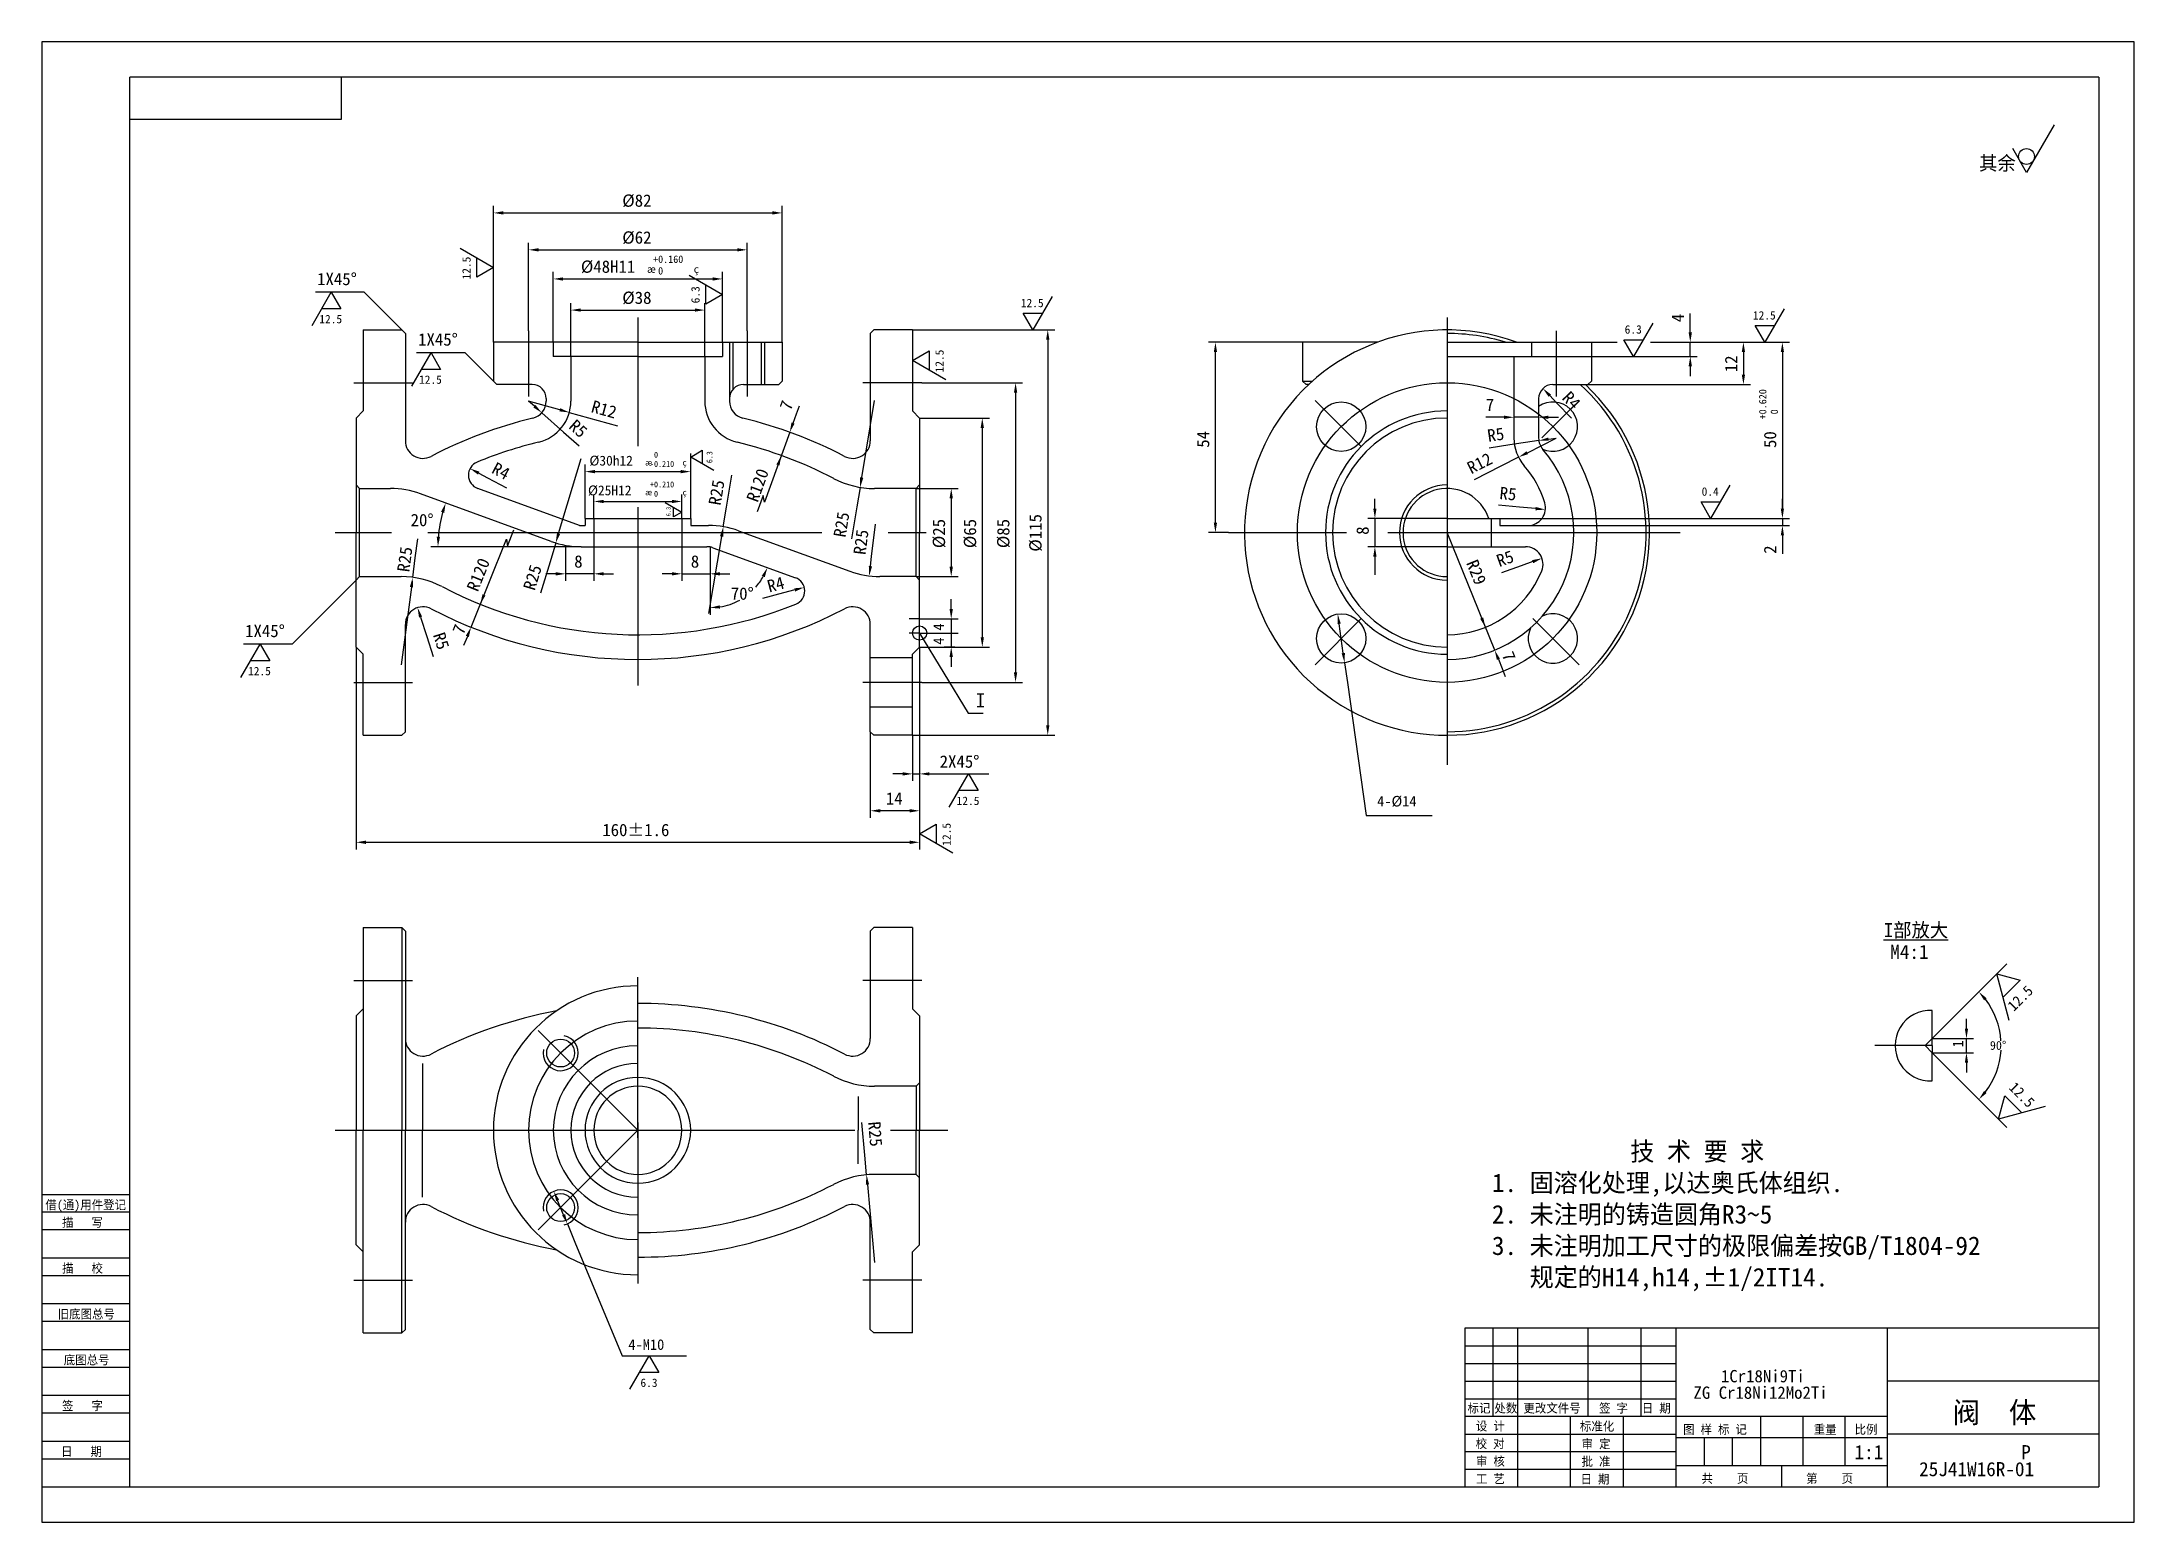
# Model space of a CAD drawing. Header units: metres. Extents: x 0 to 594, y 0 to 420.
import ezdxf

# ---------------------------------------------------------------- set-up
doc = ezdxf.new("R2010")
doc.units = ezdxf.units.M
for name, color, linetype in [('C', 6, 'Continuous'), ('D', 1, 'Continuous'), ('FL', 5, 'Continuous'), ('T', 7, 'Continuous'), ('TL', 4, 'Continuous')]:
    doc.layers.add(name, color=color, linetype=linetype)

# ---------------------------------------------------------------- blocks, each defined once
blk = doc.blocks.new('TUKUN2')
at = {"layer": 'FL'}
for p, q in [((594, 420), (0, 420)), ((0, 420), (0, 0)), ((594, 0), (594, 420)), ((0, 83), (25, 83)), ((0, 75), (25, 75)), ((0, 70), (25, 70)), ((0, 62), (25, 62)), ((0, 57), (25, 57)), ((412, 30), (412, 55)), ((419, 10), (419, 55)), ((439, 30), (439, 55)), ((454, 30), (454, 55)), ((0, 49), (25, 49)), ((404, 50), (464, 50)), ((0, 44), (25, 44)), ((404, 45), (464, 45)), ((0, 36), (25, 36)), ((404, 40), (464, 40)), ((0, 31), (25, 31)), ((404, 35), (464, 35)), ((449, 10), (449, 30)), ((404, 25), (464, 25)), ((0, 23), (25, 23)), ((0, 18), (25, 18)), ((404, 20), (464, 20)), ((404, 15), (464, 15)), ((0, 0), (594, 0))]:
    blk.add_line(p, q, dxfattribs=at)
at = {"layer": 'TL'}
for p, q in [((584, 410), (25, 410)), ((25, 10), (25, 410)), ((85, 410), (85, 398)), ((584, 410), (584, 10)), ((85, 398), (25, 398)), ((0, 93), (25, 93)), ((0, 88), (25, 88)), ((584, 55), (404, 55)), ((404, 55), (404, 10)), ((464, 10), (464, 55)), ((524, 10), (524, 55)), ((584, 40), (524, 40)), ((524, 30), (404, 30)), ((434, 10), (434, 30)), ((488, 16), (488, 30)), ((500, 16), (500, 30)), ((512, 16), (512, 30)), ((464, 24), (524, 24)), ((472, 16), (472, 24)), ((480, 16), (480, 24)), ((584, 25), (524, 25)), ((524, 16), (464, 16)), ((494, 10), (494, 16)), ((0, 10), (584, 10))]:
    blk.add_line(p, q, dxfattribs=at)
at = {"layer": 'T'}
for s, p in [('借(通)用件登记', (1, 88.76)), ('描   写', (5.74, 83.76)), ('描   校', (5.74, 70.76)), ('旧底图总号', (4.49, 57.76)), ('底图总号', (6.22, 44.76)), ('签   字', (5.74, 31.76)), ('标记', (404.75, 31.07)), ('处数', (412.38, 31.07)), ('更改文件号', (420.61, 31.07)), ('签 字', (442.1, 31.07)), ('日 期', (454.23, 31.07)), ('校 对', (407.05, 20.99)), ('设 计', (407.14, 25.99)), ('标准化', (436.65, 25.93)), ('审 定', (437.13, 20.93)), ('图 样 标 记', (465.95, 25.04)), ('重量', (503.03, 25.04)), ('比例', (514.64, 25.04)), ('日   期', (5.45, 18.76)), ('审 核', (407.14, 15.99)), ('批 准', (437.13, 15.93)), ('工 艺', (407.14, 10.99)), ('日 期', (436.84, 10.93)), ('共    页', (471.18, 11.13)), ('第    页', (500.9, 11.13))]:
    blk.add_text(s, height=2.5, dxfattribs=at).set_placement(p)

msp = doc.modelspace()

# ---------------------------------------------------------------- linework, layer by layer
at = {"layer": 'C'}
for p, q in [((169.2, 341.78), (169.2, 305.26)), ((398.93, 341.78), (398.93, 214.85)), ((138.2, 338.02), (138.2, 319.38)), ((200.2, 338.02), (200.2, 319.38)), ((429.93, 338.02), (429.93, 319.38)), ((88.59, 323.27), (105.27, 323.27)), ((249.81, 323.27), (233.12, 323.27)), ((374.54, 305.17), (361.46, 318.25)), ((425.84, 307.68), (434.54, 316.37)), ((169.2, 287.99), (169.2, 237.34)), ((83.3, 280.77), (99.22, 280.77)), ((109.56, 280.77), (221.45, 280.77)), ((240.27, 280.77), (251.04, 280.77)), ((336.92, 280.77), (370.4, 280.77)), ((382.13, 280.77), (465.16, 280.77)), ((249.2, 256.27), (246.2, 256.27)), ((374.54, 256.38), (361.46, 243.29)), ((423.33, 256.38), (436.41, 243.29)), ((249.2, 252.27), (246.2, 252.27)), ((88.59, 238.27), (105.27, 238.27)), ((249.81, 238.27), (233.12, 238.27)), ((169.2, 109), (169.2, 154.6)), ((88.59, 153.67), (105.27, 153.67)), ((249.81, 153.67), (233.12, 153.67)), ((169.2, 111.17), (140.91, 139.45)), ((536.68, 135.2), (520.41, 135.2)), ((169.2, 113.35), (169.2, 67.74)), ((83.3, 111.17), (230.8, 111.17)), ((169.2, 111.17), (140.91, 82.89)), ((240.92, 111.17), (257.16, 111.17)), ((88.59, 68.67), (105.27, 68.67)), ((249.81, 68.67), (233.12, 68.67))]:
    msp.add_line(p, q, dxfattribs=at)
msp.add_circle((398.93, 280.77), 42.5, dxfattribs=at)
for start, end in [(90, 180), (180, 270)]:
    msp.add_arc((169.2, 111.17), 31, start, end, dxfattribs=at)
at = {"layer": 'D'}
for p, q in [((571.25, 396.48), (563.44, 382.96)), ((563.44, 382.96), (559.54, 389.72)), ((128.2, 334.77), (128.2, 373.47)), ((131, 371.47), (207.4, 371.47)), ((210.2, 334.77), (210.2, 373.47)), ((138.2, 338.02), (138.2, 363)), ((200.2, 338.02), (200.2, 363)), ((118.73, 361.44), (128.2, 355.98)), ((123.46, 353.25), (123.46, 358.71)), ((141, 361), (197.4, 361)), ((128.2, 355.98), (123.46, 353.25)), ((145.2, 334.77), (145.2, 354.73)), ((148, 352.73), (190.4, 352.73)), ((183.73, 353.77), (193.2, 348.3)), ((188.46, 345.57), (188.46, 351.04)), ((193.2, 334.77), (193.2, 354.73)), ((76.7, 339.52), (82.17, 348.98)), ((91.49, 348.98), (77.66, 348.98)), ((82.17, 348.98), (84.9, 344.25)), ((102.2, 338.27), (91.49, 348.98)), ((150.2, 330.77), (150.2, 345.9)), ((188.2, 330.77), (188.2, 345.9)), ((193.2, 348.3), (188.46, 345.57)), ((286.8, 347.73), (281.33, 338.27)), ((84.9, 344.25), (79.43, 344.25)), ((153, 343.9), (185.4, 343.9)), ((281.33, 338.27), (278.6, 343)), ((278.6, 343), (284.07, 343)), ((457.32, 340.23), (451.86, 330.77)), ((467.98, 340.37), (467.98, 342.96)), ((467.98, 337.57), (467.98, 340.37)), ((489.17, 334.77), (486.44, 339.5)), ((486.44, 339.5), (491.91, 339.5)), ((494.64, 344.23), (489.17, 334.77)), ((247.2, 338.27), (287.57, 338.27)), ((285.57, 335.47), (285.57, 226.07)), ((357.93, 334.77), (331.18, 334.77)), ((439.93, 334.77), (447.26, 334.77)), ((451.86, 330.77), (449.12, 335.5)), ((449.12, 335.5), (454.59, 335.5)), ((456.72, 334.77), (469.98, 334.77)), ((467.98, 330.77), (467.98, 334.77)), ((469.98, 334.77), (485.07, 334.77)), ((485.07, 334.77), (496.14, 334.77)), ((105.02, 322.35), (110.48, 331.81)), ((120.15, 331.81), (106.33, 331.81)), ((113.21, 327.08), (107.75, 327.08)), ((110.48, 331.81), (113.21, 327.08)), ((128.2, 323.77), (120.15, 331.81)), ((247.2, 329.6), (251.93, 332.33)), ((256.66, 324.14), (247.2, 329.6)), ((251.93, 332.33), (251.93, 326.87)), ((333.18, 283.57), (333.18, 331.97)), ((422.93, 330.77), (469.98, 330.77)), ((467.98, 327.97), (467.98, 325.17)), ((483.07, 331.97), (483.07, 325.57)), ((494.14, 331.97), (494.14, 287.57)), ((249.81, 323.27), (278.44, 323.27)), ((436.72, 322.77), (485.07, 322.77)), ((147.06, 315.61), (138.2, 318.08)), ((139.84, 316.62), (138.2, 318.08)), ((149.75, 314.85), (155.15, 313.35)), ((214.22, 314.49), (215.05, 316.77)), ((232.76, 296.37), (236.37, 318.27)), ((276.44, 320.47), (276.44, 241.07)), ((428.1, 319.64), (430.04, 317.62)), ((430.04, 317.62), (434.26, 313.23)), ((141.94, 314.76), (148.11, 309.3)), ((148.11, 309.3), (152.55, 305.37)), ((155.15, 313.35), (163.42, 311.04)), ((212.32, 309.22), (205.15, 289.36)), ((213.27, 311.86), (214.22, 314.49)), ((249.2, 313.27), (268.99, 313.27)), ((266.99, 310.47), (266.99, 251.07)), ((412.33, 313.48), (409.91, 313.48)), ((415.13, 313.48), (412.33, 313.48)), ((424.93, 313.48), (417.93, 313.48)), ((427.73, 313.48), (430.53, 313.48)), ((184.2, 302.21), (187.51, 304.12)), ((184.2, 284.77), (184.2, 303.18)), ((187.51, 304.12), (187.51, 300.3)), ((416.79, 305.63), (410.93, 304.75)), ((424.99, 306.86), (416.79, 305.63)), ((421.73, 303.43), (429.93, 307.6)), ((427.76, 307.28), (429.93, 307.6)), ((124.04, 297.63), (126.52, 296.31)), ((146.69, 280.52), (153.11, 301.77)), ((154.2, 284.77), (154.2, 300.07)), ((157, 298.07), (181.4, 298.07)), ((190.82, 298.39), (184.2, 302.21)), ((194.38, 287.94), (195.93, 297.07)), ((414.24, 299.63), (406.59, 295.73)), ((419.24, 302.16), (414.24, 299.63)), ((126.52, 296.31), (131.9, 293.46)), ((156.7, 284.77), (156.7, 291.59)), ((181.7, 284.77), (181.7, 291.59)), ((204.8, 291.33), (203.1, 286.62)), ((205.15, 289.36), (204.8, 291.33)), ((232.3, 293.6), (231.39, 288.08)), ((248.2, 293.27), (260.17, 293.27)), ((479.22, 294.23), (473.76, 284.77)), ((159.5, 289.59), (178.9, 289.59)), ((176.96, 289.33), (181.7, 286.6)), ((179.33, 285.23), (179.33, 287.97)), ((181.7, 286.6), (179.33, 285.23)), ((193.45, 282.42), (194.38, 287.94)), ((231.39, 288.08), (229.88, 278.95)), ((258.17, 290.47), (258.17, 271.07)), ((378.45, 287.57), (378.45, 290.37)), ((419.46, 288), (413.56, 288.56)), ((424.08, 287.56), (419.46, 288)), ((473.76, 284.77), (471.03, 289.5)), ((471.03, 289.5), (476.49, 289.5)), ((494.14, 287.57), (494.14, 290.37)), ((132.16, 276.92), (134.02, 281.56)), ((192.98, 279.66), (189.27, 257.77)), ((235.57, 274.01), (236.7, 283.2)), ((336.92, 280.77), (331.18, 280.77)), ((398.93, 284.77), (376.45, 284.77)), ((378.45, 284.77), (378.45, 276.77)), ((412.46, 247.41), (398.93, 280.77)), ((413.93, 284.77), (496.14, 284.77)), ((413.93, 284.77), (496.14, 284.77)), ((421.89, 282.77), (496.14, 282.77)), ((494.14, 284.77), (494.14, 282.77)), ((494.14, 279.97), (494.14, 277.17)), ((105.29, 268.06), (106.02, 273.61)), ((106.02, 273.61), (106.72, 278.96)), ((153.11, 276.77), (110.46, 276.77)), ((121.84, 253.93), (131.87, 278.9)), ((131.87, 278.9), (132.16, 276.92)), ((145.88, 277.84), (144.27, 272.47)), ((148.7, 277.16), (148.7, 267.07)), ((156.7, 276.77), (156.7, 267.07)), ((181.7, 276.77), (181.7, 267.07)), ((189.7, 276.77), (189.7, 267.07)), ((235.23, 271.23), (235.57, 274.01)), ((398.93, 276.77), (376.45, 276.77)), ((378.45, 273.97), (378.45, 271.17)), ((494.14, 277.17), (494.14, 274.75)), ((144.27, 272.47), (141.59, 263.61)), ((145.9, 269.07), (143.1, 269.07)), ((156.7, 269.07), (148.7, 269.07)), ((159.5, 269.07), (162.3, 269.07)), ((178.9, 269.07), (176.1, 269.07)), ((181.7, 269.07), (189.7, 269.07)), ((192.5, 269.07), (195.3, 269.07)), ((248.2, 268.27), (260.17, 268.27)), ((378.45, 271.17), (378.45, 268.75)), ((419.94, 271.32), (414.37, 269.31)), ((423.25, 272.52), (419.94, 271.32)), ((89.2, 267.27), (71.04, 249.11)), ((104.92, 265.28), (102.02, 243.27)), ((189.7, 267.07), (189.7, 257.44)), ((210.52, 263.64), (204.63, 262.07)), ((213.74, 264.5), (210.52, 263.64)), ((258.17, 259.07), (258.17, 261.87)), ((107.52, 256.8), (109.3, 251.29)), ((249.2, 256.27), (260.17, 256.27)), ((258.17, 256.27), (258.17, 248.27)), ((109.3, 251.29), (111.13, 245.65)), ((120.8, 251.33), (119.75, 248.73)), ((249.2, 252.27), (260.17, 252.27)), ((249.2, 252.27), (262.96, 229.56)), ((369.46, 246.56), (368.3, 254.88)), ((56.49, 239.65), (61.95, 249.11)), ((71.04, 249.11), (57.21, 249.11)), ((64.68, 244.38), (59.22, 244.38)), ((61.95, 249.11), (64.68, 244.38)), ((89.2, 248.27), (89.2, 190.89)), ((249.2, 248.27), (268.99, 248.27)), ((249.2, 248.27), (249.2, 210.3)), ((259.2, 248.27), (256.17, 248.27)), ((258.17, 245.47), (258.17, 242.67)), ((369.85, 243.79), (370.63, 238.24)), ((413.51, 244.81), (414.56, 242.22)), ((249.81, 238.27), (278.44, 238.27)), ((370.63, 238.24), (375.93, 200.52)), ((414.56, 242.22), (415.47, 239.97)), ((262.96, 229.56), (267.28, 229.56)), ((235.2, 224.27), (235.2, 199.83)), ((247.2, 223.27), (287.57, 223.27)), ((247.2, 223.27), (247.2, 210.3)), ((244.4, 212.3), (241.6, 212.3)), ((247.2, 212.3), (249.2, 212.3)), ((249.2, 210.3), (249.2, 199.83)), ((252, 212.3), (254.8, 212.3)), ((254.8, 212.3), (268.89, 212.3)), ((257.63, 202.84), (263.1, 212.3)), ((263.1, 212.3), (265.83, 207.57)), ((265.83, 207.57), (260.37, 207.57)), ((246.4, 201.83), (238, 201.83)), ((249.2, 199.83), (249.2, 190.89)), ((249.2, 195.31), (253.93, 198.04)), ((253.93, 198.04), (253.93, 192.58)), ((375.93, 200.52), (394.68, 200.52)), ((92, 192.89), (246.4, 192.89)), ((258.66, 189.85), (249.2, 195.31)), ((536.68, 137.2), (557.89, 158.41)), ((558.56, 142.35), (555.02, 155.54)), ((555.02, 155.54), (561.62, 153.78)), ((561.62, 153.78), (556.79, 148.95)), ((546.39, 140), (546.39, 142.8)), ((536.68, 137.2), (548.39, 137.2)), ((546.39, 133.2), (546.39, 137.2)), ((536.68, 133.2), (557.89, 111.98)), ((536.68, 133.2), (548.39, 133.2)), ((546.39, 130.4), (546.39, 127.6)), ((555.51, 114.37), (557.27, 120.97)), ((557.27, 120.97), (562.1, 116.14)), ((233.63, 104.15), (232.8, 113.37)), ((568.7, 117.9), (555.51, 114.37)), ((234.13, 98.57), (233.63, 104.15)), ((234.39, 95.78), (236.37, 73.67)), ((148.12, 87.22), (146.43, 91.28)), ((149.19, 84.63), (151.34, 79.46)), ((151.34, 79.46), (164.71, 47.2)), ((164.71, 47.2), (183.04, 47.2)), ((166.97, 37.73), (172.44, 47.2)), ((175.17, 42.46), (169.71, 42.46)), ((172.44, 47.2), (175.17, 42.46))]:
    msp.add_line(p, q, dxfattribs=at)
msp.add_circle((563.44, 387.46), 2.25, dxfattribs=at)
for centre, radius, start, end in [((148.7, 276.77), 36.24, 164.43, 175.57), ((189.7, 276.77), 17.33, 318.55, 330.73), ((189.7, 276.77), 17.33, 279.27, 299.04), ((534.68, 135.2), 21.56, 3.74, 37.55), ((534.68, 135.2), 21.56, 322.45, 356.61)]:
    msp.add_arc(centre, radius, start, end, dxfattribs=at)
for points in [[(131, 371.94), (131, 371), (128.2, 371.47)], [(207.4, 371.94), (207.4, 371), (210.2, 371.47)], [(141, 361.46), (141, 360.53), (138.2, 361)], [(197.4, 361.46), (197.4, 360.53), (200.2, 361)], [(148, 353.19), (148, 352.26), (145.2, 352.73)], [(190.4, 353.19), (190.4, 352.26), (193.2, 352.73)], [(153, 344.37), (153, 343.44), (150.2, 343.9)], [(185.4, 344.37), (185.4, 343.44), (188.2, 343.9)], [(285.11, 335.47), (286.04, 335.47), (285.57, 338.27)], [(332.71, 331.97), (333.64, 331.97), (333.18, 334.77)], [(467.51, 337.57), (468.45, 337.57), (467.98, 334.77)], [(482.6, 331.97), (483.54, 331.97), (483.07, 334.77)], [(493.67, 331.97), (494.6, 331.97), (494.14, 334.77)], [(467.51, 327.97), (468.45, 327.97), (467.98, 330.77)], [(275.97, 320.47), (276.9, 320.47), (276.44, 323.27)], [(427.76, 319.31), (428.44, 319.96), (426.16, 321.65)], [(482.6, 325.57), (483.54, 325.57), (483.07, 322.77)], [(139.53, 316.27), (140.15, 316.97), (141.94, 314.76)], [(146.93, 315.16), (147.18, 316.05), (149.75, 314.85)], [(212.83, 312.02), (213.71, 311.7), (212.32, 309.22)], [(266.52, 310.47), (267.46, 310.47), (266.99, 313.27)], [(415.13, 313.95), (415.13, 313.01), (417.93, 313.48)], [(427.73, 313.95), (427.73, 313.01), (424.93, 313.48)], [(421.94, 303.02), (421.52, 303.85), (419.24, 302.16)], [(427.83, 306.82), (427.69, 307.74), (424.99, 306.86)], [(123.83, 297.21), (124.26, 298.04), (121.57, 298.94)], [(157, 298.53), (157, 297.6), (154.2, 298.07)], [(181.4, 298.53), (181.4, 297.6), (184.2, 298.07)], [(209.4, 299.78), (209.95, 302.64), (208.54, 300.09)], [(233.22, 296.29), (232.3, 296.44), (232.3, 293.6)], [(257.7, 290.47), (258.64, 290.47), (258.17, 293.27)], [(113.34, 286.64), (114.23, 286.36), (114.64, 289.16)], [(159.5, 290.06), (159.5, 289.13), (156.7, 289.59)], [(178.9, 290.06), (178.9, 289.13), (181.7, 289.59)], [(377.98, 287.57), (378.91, 287.57), (378.45, 284.77)], [(424.03, 287.1), (424.12, 288.03), (426.87, 287.3)], [(493.67, 287.57), (494.6, 287.57), (494.14, 284.77)], [(493.67, 287.57), (494.6, 287.57), (494.14, 284.77)], [(113.03, 279.55), (112.1, 279.59), (112.46, 276.77)], [(147.14, 280.38), (146.25, 280.65), (145.88, 277.84)], [(193.44, 279.58), (192.52, 279.74), (193.45, 282.42)], [(332.71, 283.57), (333.64, 283.57), (333.18, 280.77)], [(493.67, 279.97), (494.6, 279.97), (494.14, 282.77)], [(377.98, 273.97), (378.91, 273.97), (378.45, 276.77)], [(423.41, 272.08), (423.09, 272.96), (425.88, 273.47)], [(105.38, 265.22), (104.46, 265.34), (105.29, 268.06)], [(145.9, 269.54), (145.9, 268.6), (148.7, 269.07)], [(159.5, 269.54), (159.5, 268.6), (156.7, 269.07)], [(178.9, 269.54), (178.9, 268.6), (181.7, 269.07)], [(192.5, 269.54), (192.5, 268.6), (189.7, 269.07)], [(204.39, 268.49), (205.24, 268.1), (205.98, 270.84)], [(235.7, 271.18), (234.77, 271.29), (234.89, 268.45)], [(257.7, 271.07), (258.64, 271.07), (258.17, 268.27)], [(125.1, 263.27), (124.45, 260.43), (125.95, 262.93)], [(213.86, 264.04), (213.62, 264.95), (216.44, 265.22)], [(107.08, 256.66), (107.96, 256.95), (106.66, 259.47)], [(192.53, 259.2), (192.45, 260.13), (189.7, 259.44)], [(257.7, 259.07), (258.64, 259.07), (258.17, 256.27)], [(367.83, 254.81), (368.76, 254.94), (367.91, 257.65)], [(408.34, 256.32), (409.21, 256.67), (409.83, 253.9)], [(120.36, 251.51), (121.23, 251.16), (121.84, 253.93)], [(266.52, 251.07), (267.46, 251.07), (266.99, 248.27)], [(257.7, 245.47), (258.64, 245.47), (258.17, 248.27)], [(369, 246.49), (369.93, 246.62), (369.85, 243.79)], [(413.94, 244.99), (413.08, 244.64), (412.46, 247.41)], [(275.97, 241.07), (276.9, 241.07), (276.44, 238.27)], [(285.11, 226.07), (286.04, 226.07), (285.57, 223.27)], [(244.4, 212.77), (244.4, 211.83), (247.2, 212.3)], [(252, 212.77), (252, 211.83), (249.2, 212.3)], [(238, 202.3), (238, 201.36), (235.2, 201.83)], [(246.4, 202.3), (246.4, 201.36), (249.2, 201.83)], [(92, 193.36), (92, 192.42), (89.2, 192.89)], [(246.4, 193.36), (246.4, 192.42), (249.2, 192.89)], [(551.42, 148.03), (552.12, 148.65), (549.92, 150.44)], [(545.93, 140), (546.86, 140), (546.39, 137.2)], [(545.93, 130.4), (546.86, 130.4), (546.39, 133.2)], [(552.12, 121.75), (551.42, 122.36), (549.92, 119.95)], [(233.92, 95.74), (234.85, 95.82), (234.13, 98.57)], [(146, 91.1), (146.87, 91.46), (145.36, 93.87)], [(147.69, 87.04), (148.55, 87.4), (149.19, 84.63)]]:
    msp.add_solid(points, dxfattribs=at)
at = {"layer": 'FL'}
for p, q in [((195.2, 334.77), (195.2, 318.77)), ((205.2, 334.77), (205.2, 322.77))]:
    msp.add_line(p, q, dxfattribs=at)
msp.add_circle((249.2, 252.27), 2, dxfattribs=at)
for centre, radius, start, end in [((536.16, 135.2), 10.01, 87.03, 272.97), ((147.28, 133.09), 5, 168.75, 78.75), ((147.28, 89.25), 5, 281.25, 191.25)]:
    msp.add_arc(centre, radius, start, end, dxfattribs=at)
at = {"layer": 'TL'}
for p, q in [((91.2, 338.27), (102.2, 338.27)), ((91.2, 338.27), (91.2, 315.27)), ((103.2, 337.27), (102.2, 338.27)), ((103.2, 337.27), (103.2, 306.83)), ((169.2, 334.77), (128.2, 334.77)), ((128.2, 334.77), (128.2, 323.77)), ((145.2, 334.77), (145.2, 330.77)), ((169.2, 334.77), (210.2, 334.77)), ((193.2, 334.77), (193.2, 330.77)), ((196.2, 334.77), (196.2, 321.42)), ((204.2, 334.77), (204.2, 322.77)), ((210.2, 334.77), (210.2, 323.77)), ((235.2, 337.27), (236.2, 338.27)), ((235.2, 337.27), (235.2, 306.83)), ((247.2, 338.27), (236.2, 338.27)), ((247.2, 338.27), (247.2, 315.27)), ((379.18, 334.77), (357.93, 334.77)), ((357.93, 334.77), (357.93, 323.77)), ((398.93, 334.77), (439.93, 334.77)), ((422.93, 334.77), (422.93, 330.77)), ((439.93, 334.77), (439.93, 323.77)), ((169.2, 330.77), (145.2, 330.77)), ((150.2, 330.77), (150.2, 318.08)), ((169.2, 330.77), (193.2, 330.77)), ((188.2, 330.77), (188.2, 318.08)), ((398.93, 330.77), (422.93, 330.77)), ((417.93, 330.77), (417.93, 307.6)), ((129.2, 322.77), (128.2, 323.77)), ((139.2, 322.77), (129.2, 322.77)), ((199.2, 322.77), (209.2, 322.77)), ((199.2, 322.77), (209.2, 322.77)), ((209.2, 322.77), (210.2, 323.77)), ((358.93, 322.77), (357.93, 323.77)), ((357.93, 323.77), (360.76, 323.77)), ((359.66, 322.77), (358.93, 322.77)), ((428.93, 322.77), (438.93, 322.77)), ((428.93, 322.77), (438.93, 322.77)), ((438.93, 322.77), (439.93, 323.77)), ((91.2, 315.27), (89.2, 313.27)), ((143.2, 318.77), (143.2, 318.08)), ((195.2, 318.77), (195.2, 318.08)), ((247.2, 315.27), (249.2, 313.27)), ((424.93, 318.77), (424.93, 318.08)), ((424.93, 318.77), (424.93, 307.6)), ((89.2, 313.27), (89.2, 280.77)), ((249.2, 313.27), (249.2, 280.77)), ((90.2, 293.27), (89.2, 294.27)), ((90.2, 293.27), (98.96, 293.27)), ((90.2, 268.27), (90.2, 293.27)), ((144.55, 278.28), (107.51, 291.76)), ((152.68, 282.77), (123.74, 293.3)), ((248.2, 293.27), (236.37, 293.27)), ((248.2, 293.27), (249.2, 294.27)), ((248.2, 268.27), (248.2, 293.27)), ((89.2, 248.27), (89.2, 280.77)), ((152.68, 282.77), (154.2, 282.77)), ((154.2, 284.77), (184.2, 284.77)), ((154.2, 284.77), (154.2, 282.77)), ((156.7, 284.77), (156.7, 276.77)), ((181.7, 284.77), (181.7, 276.77)), ((184.2, 284.77), (184.2, 282.77)), ((184.2, 282.77), (189.27, 282.77)), ((197.82, 281.26), (229.37, 269.78)), ((249.2, 248.27), (249.2, 280.77)), ((398.93, 284.77), (413.93, 284.77)), ((411.43, 284.77), (411.43, 276.77)), ((413.93, 284.77), (413.93, 282.77)), ((413.93, 282.77), (421.89, 282.77)), ((153.11, 276.77), (188.82, 276.77)), ((190.53, 276.47), (213.94, 267.95)), ((398.93, 276.77), (421.18, 276.77)), ((90.2, 268.27), (89.2, 267.27)), ((90.2, 268.27), (102.02, 268.27)), ((248.2, 268.27), (237.93, 268.27)), ((248.2, 268.27), (249.2, 267.27)), ((103.2, 224.27), (103.2, 254.71)), ((235.2, 224.27), (235.2, 254.71)), ((91.2, 246.27), (89.2, 248.27)), ((91.2, 223.27), (91.2, 246.27)), ((247.2, 245.27), (235.2, 245.27)), ((247.2, 246.27), (249.2, 248.27)), ((247.2, 223.27), (247.2, 246.27)), ((247.2, 231.27), (235.2, 231.27)), ((91.2, 223.27), (102.2, 223.27)), ((103.2, 224.27), (102.2, 223.27)), ((235.2, 224.27), (236.2, 223.27)), ((247.2, 223.27), (236.2, 223.27)), ((91.2, 168.67), (91.2, 111.17)), ((91.2, 168.67), (102.2, 168.67)), ((102.2, 168.67), (102.2, 111.17)), ((103.2, 167.67), (102.2, 168.67)), ((103.2, 167.67), (103.2, 111.17)), ((235.2, 167.67), (236.2, 168.67)), ((235.2, 167.67), (235.2, 137.23)), ((247.2, 168.67), (236.2, 168.67)), ((247.2, 168.67), (247.2, 145.67)), ((91.2, 145.67), (89.2, 143.67)), ((89.2, 143.67), (89.2, 111.17)), ((247.2, 145.67), (249.2, 143.67)), ((249.2, 143.67), (249.2, 111.17)), ((108.08, 130.11), (108.08, 111.17)), ((231.71, 120.72), (231.71, 111.17)), ((248.2, 123.67), (236.37, 123.67)), ((248.2, 123.67), (249.2, 124.67)), ((248.2, 123.67), (248.2, 111.17)), ((89.2, 78.67), (89.2, 111.17)), ((91.2, 53.67), (91.2, 111.17)), ((102.2, 53.67), (102.2, 111.17)), ((103.2, 54.67), (103.2, 111.17)), ((108.08, 92.23), (108.08, 111.17)), ((231.71, 101.62), (231.71, 111.17)), ((248.2, 98.67), (248.2, 111.17)), ((249.2, 78.67), (249.2, 111.17)), ((248.2, 98.67), (236.37, 98.67)), ((248.2, 98.67), (249.2, 97.67)), ((235.2, 54.67), (235.2, 85.11)), ((91.2, 76.67), (89.2, 78.67)), ((247.2, 76.67), (249.2, 78.67)), ((247.2, 53.67), (247.2, 76.67)), ((91.2, 53.67), (102.2, 53.67)), ((103.2, 54.67), (102.2, 53.67)), ((235.2, 54.67), (236.2, 53.67)), ((247.2, 53.67), (236.2, 53.67))]:
    msp.add_line(p, q, dxfattribs=at)
for points in [[(536.68, 125.2), (536.68, 133.2), (534.68, 135.2), (536.68, 137.2), (536.68, 145.2)], [(536.68, 135.2), (536.68, 137.2)], [(536.68, 135.2), (536.68, 133.2)]]:
    msp.add_lwpolyline(points, dxfattribs=at)
for centre, radius in [((368.88, 310.82), 7), ((368.88, 250.72), 7), ((147.28, 133.09), 3.95), ((147.28, 89.25), 3.95)]:
    msp.add_circle(centre, radius, dxfattribs=at)
for centre, radius, start, end in [((398.93, 280.77), 57.5, 69.91, 46.92), ((398.93, 280.77), 56.5, 72.89, 90), ((139.2, 318.77), 4, 0, 90), ((148.2, 318.08), 5, 180, 180), ((199.2, 318.77), 4, 90, 180), ((398.93, 280.77), 56.5, 270, 48.02), ((428.93, 318.77), 4, 90, 180), ((138.2, 318.08), 5, 283.58, 0), ((138.2, 318.08), 12, 283.58, 0), ((200.2, 318.08), 12, 180, 256.42), ((200.2, 318.08), 5, 180, 256.42), ((398.93, 280.77), 34.5, 90, 270), ((428.98, 310.82), 7, 245.04, 125.37), ((169.2, 189.77), 127, 103.58, 117.52), ((169.2, 189.77), 127, 62.48, 76.42), ((398.93, 280.77), 32.5, 90, 270), ((108.2, 306.83), 5, 180, 297.52), ((169.2, 189.77), 120, 103.58, 112.34), ((169.2, 189.77), 120, 62.4, 76.42), ((230.2, 306.83), 5, 242.48, 0), ((398.93, 280.77), 36, 270, 40.88), ((429.93, 307.6), 12, 180, 220.88), ((429.93, 307.6), 5, 180, 220.88), ((125.1, 297.06), 4, 112.34, 250), ((398.93, 280.77), 29, 16.96, 40.88), ((98.96, 268.27), 25, 70, 90), ((236.37, 318.27), 25, 242.4, 270), ((398.93, 280.77), 13.5, 90, 270), ((398.93, 280.77), 12.5, 18.66, 270), ((421.89, 287.77), 5, 270, 16.96), ((189.27, 257.77), 25, 70, 90), ((153.11, 301.77), 25, 250, 270), ((188.82, 271.77), 5, 70, 90), ((421.18, 271.77), 5, 337.98, 90), ((102.02, 243.27), 25, 62.4, 90), ((212.58, 264.19), 4, 291.96, 70), ((237.93, 293.27), 25, 250, 270), ((398.93, 280.77), 29, 270, 337.98), ((169.2, 371.77), 120, 242.4, 291.96), ((108.2, 254.71), 5, 62.48, 180), ((169.2, 371.77), 127, 242.48, 297.52), ((230.2, 254.71), 5, 0, 117.52), ((428.98, 250.72), 7, 154.96, 115.04), ((169.2, 111.17), 41, 90, 180), ((169.2, 20.17), 127, 100.47, 117.52), ((169.2, 20.17), 127, 62.48, 90), ((108.2, 137.23), 5, 180, 297.52), ((169.2, 20.17), 120, 62.4, 90), ((230.2, 137.23), 5, 242.48, 0), ((169.2, 111.17), 24, 90, 180), ((169.2, 111.17), 19, 90, 180), ((169.2, 111.17), 15, 0, 180), ((236.37, 148.67), 25, 242.4, 270), ((169.2, 111.17), 12.5, 0, 180), ((169.2, 111.17), 41, 180, 270), ((169.2, 111.17), 24, 180, 270), ((169.2, 111.17), 19, 180, 270), ((169.2, 111.17), 15, 180, 0), ((169.2, 111.17), 12.5, 180, 0), ((169.2, 202.17), 120, 270, 297.6), ((236.37, 73.67), 25, 90, 117.6), ((108.2, 85.11), 5, 62.48, 180), ((169.2, 202.17), 127, 242.48, 259.53), ((169.2, 202.17), 127, 270, 297.52), ((230.2, 85.11), 5, 0, 117.52)]:
    msp.add_arc(centre, radius, start, end, dxfattribs=at)

# ---------------------------------------------------------------- block references
at = {"layer": 'D'}
msp.add_blockref('TUKUN2', (0, 0), dxfattribs=at)

# ---------------------------------------------------------------- texts
for s, height, p in [('其余', 4, (549.97, 383.57)), ('%%C82', 3.5, (164.78, 373.22)), ('%%C62', 3.5, (164.78, 362.75)), ('%%C48H11', 3.5, (153.03, 354.48)), ('+0.160', 2.1, (173.53, 357.28)), ('1X45%%d', 3.5, (78.15, 350.97)), ('%%230', 2.1, (171.78, 354.48)), (' 0', 2.1, (173.53, 353.99)), ('%%231', 2.1, (185.08, 354.48)), ('%%C38', 3.5, (164.78, 345.65)), ('12.5', 2.38, (277.93, 344.72)), ('12.5', 2.38, (78.77, 340.15)), ('6.3', 2.38, (449.36, 337.22)), ('12.5', 2.38, (485.77, 341.22)), ('1X45%%d', 3.5, (106.82, 333.81)), ('12.5', 2.38, (107.08, 322.98)), ('7', 3.5, (409.91, 315.23)), (' 0', 1.68, (172.65, 302.03)), ('%%C30h12', 2.8, (155.45, 299.79)), ('%%230', 1.68, (171.25, 299.79)), ('-0.210', 1.68, (172.65, 299.4)), ('%%231', 1.68, (181.89, 299.79)), ('%%C25H12', 2.8, (155.05, 291.35)), ('%%230', 1.68, (171.25, 291.35)), ('+0.210', 1.68, (172.65, 293.59)), (' 0', 1.68, (172.65, 290.96)), ('%%231', 1.68, (181.89, 291.35)), ('0.4', 2.38, (471.21, 291.22)), ('20%%D', 3.5, (104.7, 282.58)), ('8', 3.5, (151.14, 270.82)), ('8', 3.5, (184.24, 270.82)), ('70%%D', 3.5, (195.59, 261.71)), ('1X45%%d', 3.5, (57.71, 251.11)), ('12.5', 2.38, (58.55, 240.28)), ('I', 4, (265.12, 231.18)), ('2X45%%D', 3.5, (254.89, 214.05)), ('14', 3.5, (239.61, 203.58)), ('12.5', 2.38, (259.7, 203.47)), ('4-%%C14', 3, (379.09, 203.05)), ('160%%P1.6', 3.5, (159.11, 194.64)), ('%%UI部放大%%u', 4, (522.88, 165.99)), ('M4:1', 4, (524.75, 159.81)), ('90%%d', 2.5, (553.05, 134.01)), ('            技 术 要 求', 5.25, (408.1, 102.57)), (' 1. 固溶化处理,以达奥氏体组织.', 5.25, (408.1, 93.65)), (' 2. 未注明的铸造圆角R3~5', 5.25, (408.1, 84.72)), (' 3. 未注明加工尺寸的极限偏差按GB/T1804-92', 5.25, (408.1, 75.8)), ('    规定的H14,h14,%%P1/2IT14.', 5.25, (408.1, 66.87)), ('4-M10', 3, (166.51, 48.88)), ('1Cr18Ni9Ti', 3.5, (476.69, 39.67)), ('6.3', 2.38, (169.94, 38.36)), ('ZG Cr18Ni12Mo2Ti', 3.5, (468.9, 34.99)), ('阀  体', 6, (542.48, 28.12)), ('1:1', 4, (514.61, 17.86)), ('P', 4, (561.93, 17.86)), ('25J41W16R-01', 4, (532.95, 13.04))]:
    msp.add_text(s, height=height, dxfattribs=at).set_placement(p)
for s, height, rotation, p in [('12.5', 2.38, 90, (121.74, 352.58)), ('6.3', 2.38, 90, (186.74, 345.81)), ('4', 3.5, 90, (466.23, 340.46)), ('12.5', 2.38, 90, (256.03, 326.2)), ('12', 3.5, 90, (481.32, 326.27)), ('R4', 3.5, 313.9, (431.36, 318.77)), ('+0.620', 2.1, 90, (489.59, 312.89)), ('R12', 3.5, 344.4, (155.71, 315.01)), ('7', 3.5, 70.15, (212.61, 315.17)), (' 0', 2.1, 90, (492.88, 312.89)), ('R5', 3.5, 318.49, (149.34, 310.55)), ('54', 3.5, 90, (331.43, 304.85)), ('R5', 3.5, 8.53, (410.67, 306.49)), ('50', 3.5, 90, (492.39, 304.77)), ('6.3', 1.67, 90, (190.38, 300.47)), ('R12', 3.5, 26.95, (405.79, 297.29)), ('R4', 3.5, 332.03, (127.42, 297.82)), ('R120', 3.5, 70.15, (203.21, 289.15)), ('R25', 3.5, 80.39, (192.67, 288.32)), ('R5', 3.5, 354.59, (413.72, 290.3)), ('6.3', 1.19, 90, (178.47, 285.35)), ('R25', 3.5, 80.62, (228.15, 279.23)), ('%%C115', 3.5, 90, (283.82, 275.35)), ('R25', 3.5, 83.04, (233.85, 274.32)), ('%%C25', 3.5, 90, (256.42, 276.35)), ('%%C65', 3.5, 90, (265.24, 276.35)), ('%%C85', 3.5, 90, (274.69, 276.35)), ('8', 3.5, 90, (376.7, 280.14)), ('R25', 3.5, 82.49, (104.3, 269.42)), ('R120', 3.5, 68.11, (123.75, 263.77)), ('R5', 3.5, 19.85, (413.77, 270.96)), ('2', 3.5, 90, (492.39, 274.75)), ('R25', 3.5, 73.21, (139.92, 264.12)), ('R4', 3.5, 14.9, (206.51, 263.76)), ('R29', 3.5, 292.07, (404.31, 272.16)), ('R5', 3.5, 287.93, (111, 251.74)), ('7', 3.5, 68.11, (119.65, 251.57)), ('4', 3, 90, (256.12, 252.95)), ('4', 3, 90, (256.12, 248.95)), ('7', 3.5, 292.07, (414.43, 246.12)), ('12.5', 2.38, 90, (258.03, 191.91)), ('12.5', 2.98, 45, (559.83, 144.73)), ('1', 3, 90, (545.46, 134.71)), ('12.5', 2.98, 315, (558.21, 123.08)), ('R25', 3.5, 275.14, (234.55, 113.52))]:
    msp.add_text(s, height=height, rotation=rotation, dxfattribs=at).set_placement(p)

doc.saveas('drawing.dxf')
